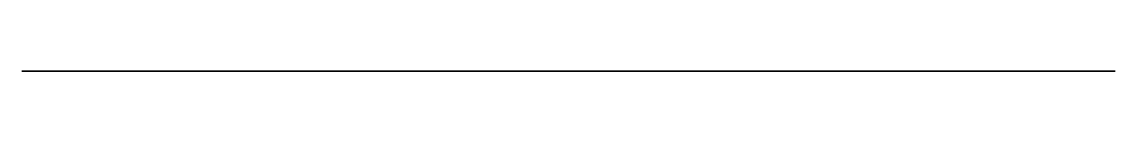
# Model space of a CAD drawing. Header units: millimetres. Extents: x -20.8 to 72.4, y 0 to 0.
import ezdxf

# ---------------------------------------------------------------- set-up
doc = ezdxf.new("R2010")
doc.units = ezdxf.units.MM
doc.layers.get('0').update_dxf_attribs({"color": 194, "true_color": 0x551cb1})

msp = doc.modelspace()

# ---------------------------------------------------------------- linework, layer by layer
at = {"color": 251, "true_color": 0x565656}
msp.add_polyline3d([(-19.289, 0, -109.369), (-19.459, 0, -109.528), (-19.621, 0, -109.696), (-19.775, 0, -109.872), (-19.919, 0, -110.055), (-20.053, 0, -110.246), (-20.178, 0, -110.444), (-20.293, 0, -110.649), (-20.397, 0, -110.86), (-20.49, 0, -111.077), (-20.572, 0, -111.3), (-20.642, 0, -111.528), (-20.701, 0, -111.761), (-20.747, 0, -111.998), (-20.78, 0, -112.24), (-20.8, 0, -112.485), (-20.807, 0, -112.734), (-20.807, 0, -117.739), (72.4, 0, -117.739), (72.4, 0, -97.266), (22.74, 0, -97.266), (22.468, 0, -97.275), (22.204, 0, -97.302), (21.948, 0, -97.346), (21.825, 0, -97.374), (21.704, 0, -97.406), (21.586, 0, -97.441), (21.471, 0, -97.48), (21.359, 0, -97.523), (21.251, 0, -97.57), (21.147, 0, -97.619), (21.046, 0, -97.672), (20.949, 0, -97.728), (20.857, 0, -97.787), (20.769, 0, -97.848), (20.685, 0, -97.913), (20.606, 0, -97.98), (20.531, 0, -98.05), (20.462, 0, -98.122), (20.398, 0, -98.196), (20.339, 0, -98.273), (20.286, 0, -98.351), (20.238, 0, -98.432), (20.196, 0, -98.515), (20.16, 0, -98.599), (20.144, 0, -98.642), (20.13, 0, -98.685), (20.118, 0, -98.728), (20.107, 0, -98.772), (20.097, 0, -98.816), (20.09, 0, -98.861), (20.084, 0, -98.906), (20.079, 0, -98.951), (20.077, 0, -98.997), (20.076, 0, -99.043), (20.076, 0, -102.498), (17.143, 0, -102.498), (16.849, 0, -102.175), (16.541, 0, -101.868), (16.218, 0, -101.576), (15.881, 0, -101.301), (15.531, 0, -101.042), (15.169, 0, -100.801), (14.795, 0, -100.578), (14.41, 0, -100.372), (14.015, 0, -100.186), (13.61, 0, -100.019), (13.198, 0, -99.873), (12.778, 0, -99.747), (12.353, 0, -99.641), (11.924, 0, -99.556), (11.491, 0, -99.491), (11.056, 0, -99.448), (10.838, 0, -99.437), (10.62, 0, -99.434), (10.403, 0, -99.439), (10.186, 0, -99.452), (9.754, 0, -99.502), (9.324, 0, -99.58), (8.896, 0, -99.685), (8.47, 0, -99.814), (8.047, 0, -99.965), (7.627, 0, -100.136), (6.886, 0, -100.478), (6.162, 0, -100.855), (4.755, 0, -101.689), (2.025, 0, -103.528), (-0.359, 0, -105.259), (-1.591, 0, -106.159), (-2.23, 0, -106.571), (-2.885, 0, -106.947), (-3.43, 0, -107.216), (-3.991, 0, -107.448), (-4.566, 0, -107.646), (-5.153, 0, -107.812), (-5.749, 0, -107.949), (-6.353, 0, -108.057), (-6.962, 0, -108.14), (-7.574, 0, -108.199), (-8.92, 0, -108.268), (-10.274, 0, -108.28), (-12.981, 0, -108.24), (-14.733, 0, -108.218), (-15.599, 0, -108.233), (-16.44, 0, -108.293), (-16.847, 0, -108.346), (-17.242, 0, -108.417), (-17.625, 0, -108.509), (-17.811, 0, -108.564), (-17.994, 0, -108.625), (-18.172, 0, -108.692), (-18.346, 0, -108.766), (-18.515, 0, -108.847), (-18.68, 0, -108.935), (-18.84, 0, -109.031), (-18.995, 0, -109.136), (-19.145, 0, -109.248)], close=True, dxfattribs=at)

doc.saveas('drawing.dxf')
